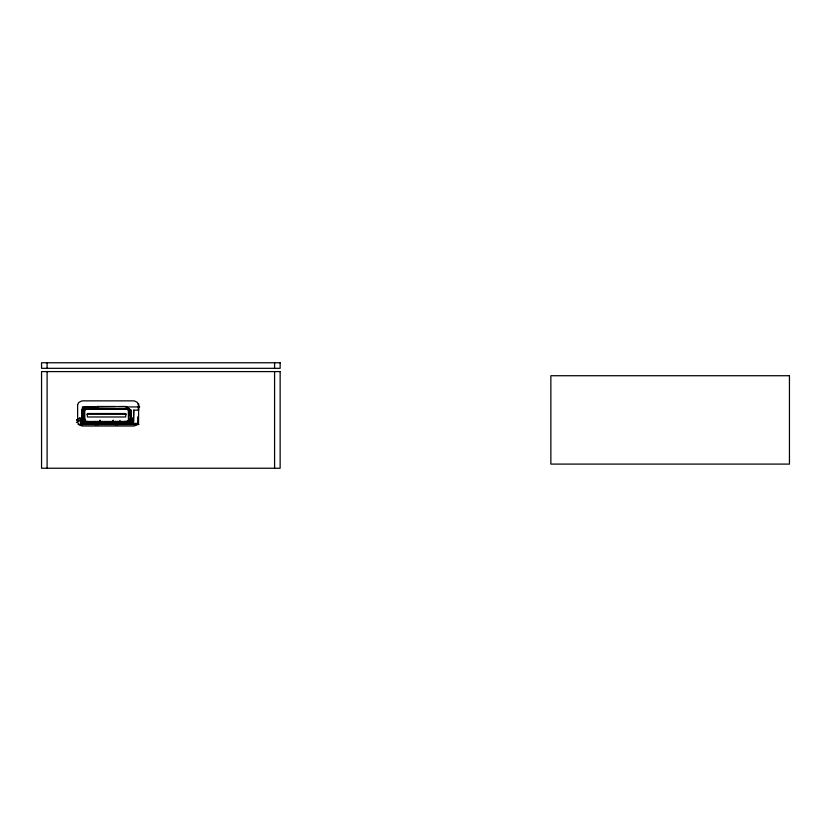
<?xml version="1.0" encoding="UTF-8"?>
<svg xmlns="http://www.w3.org/2000/svg" width="831" height="831" viewBox="0 0 831 831"><rect width="100%" height="100%" fill="white"/><g stroke="black" fill="none" stroke-linecap="round" stroke-linejoin="round"><path stroke-width="1.25" d="M99.543 423.052C98.712 424.87 104.623 423.291 99.564 424.039L99.575 422.958M106.607 423.052C105.766 424.87 111.676 423.291 106.617 424.039L106.628 422.958M113.66 423.052C112.819 424.87 118.729 423.291 113.67 424.039L113.681 422.958M106.565 423.259L83.079 422.678L92.48 424.039L92.511 422.958L92.511 424.039L106.565 423.259L88.855 421.878M137.738 423.893L137.769 416.892M133.853 410.161L133.49 423.872L138.725 423.872M133.49 423.872L133.625 410.161L138.652 410.161M82.695 424.184L81.718 415.438L82.986 415.168L82.3 423.862L81.791 410.379L82.56 407.19L98.307 406.577L95.295 407.657L94.672 406.494M86.164 422.106L83.225 415.916L81.718 415.261L81.791 410.379L87.016 406.515L92.729 407.273L92.885 406.494M113.068 420.341L113.006 424.039L125.014 424.039L127.984 422.46M129.127 413.381L128.369 409.216L84.752 409.122L83.796 411.709L85.24 409.776M101.735 422.958L101.735 424.039L101.756 423.052M108.788 422.958L108.788 424.039L108.809 423.052M126.104 421.743L128.888 421.161L129.117 408.748L83.9 409.205M115.852 424.039L115.841 422.958L115.841 424.039L113.681 424.039M101.746 424.039L99.575 424.039M108.799 424.039L106.628 424.039M94.682 424.039L94.682 422.958L94.682 424.039L92.511 424.039M97.549 425.192L97.84 421.379M117.535 425.192L117.825 421.379M82.861 422.428L106.565 423.208L130.176 422.605L131.308 410.348L126.187 406.546L82.56 407.19L83.256 422.771L114.927 423.208L130.135 422.501L120.89 424.039L84.305 421.296L83.931 409.018M130.176 422.605L130.872 421.774L130.353 415.271L131.308 410.348L130.457 423.914L130.041 418.969M82.394 416.663L82.747 414.409M130.976 417.671L131.402 415.251L130.519 415.043M129.2 418.824L128.712 421.348L126.208 421.691M130.799 412.914L131.402 423.997M128.587 421.421L129.293 418.959M87.13 414.15L87.504 413.537L125.637 413.547L125.99 414.15L125.637 416.985L87.484 416.985L87.13 414.15L125.99 414.15M132.929 421.192L131.651 423.259L131.984 421.66L132.929 421.192L132.43 424.039L133.085 422.023M129.439 424.039L80.482 424.039L81.843 422.304M76.805 420.185L79.818 418.055L82.03 418.886L77.335 421.764M76.452 422.512L81.885 419.042L79.838 418.045L76.514 419.956M123.871 422.075L91.535 422.096L88.107 424.039L86.351 423.696L100.125 424.039L100.052 420.341M127.673 422.553L125.014 424.039L121.534 422.096M83.962 418.834L83.391 415.251L81.718 415.344L83.007 415.022L81.791 410.379L83.225 415.916M81.718 415.303L83.007 415.022L81.718 415.261M136.274 423.509L137.582 423.81L136.315 424.039M126.187 406.546L118.376 406.494M107.666 424.039L108.653 424.039M123.705 422.023L114.927 423.208L106.617 423.124L128.888 421.161M123.622 422.065L114.927 423.208L123.507 422.428M135.858 423.395L130.716 424.039L137.146 423.446M130.353 415.271L131.402 415.157M106.617 423.124L120.651 422.366M93.134 423.976L88.107 424.039L84.669 421.733L91.535 422.096M115.81 406.494L97.289 406.494L98.307 406.577M125.533 406.941L139.681 406.941M130.675 419.707L133.251 419.707M84.305 421.296L98.203 423.208L89.779 422.439M91.753 423.457L115.364 423.457M138.538 423.966L132.981 424.039L136.222 424.039M78.114 424.527L138.87 424.527M130.477 420.133L133.064 420.154M130.675 415.303L129.74 415.251L131.402 415.344M124.38 423.446L129.449 423.914L124.276 423.436M83.391 415.251L81.718 415.168L81.718 425.43M127.278 409.371L129.169 410.94M128.639 408.904L130.197 410.483L129.117 408.748M84.461 421.296L82.653 415.282L83.256 422.771M115.28 421.379L115.571 425.264M95.295 421.379L95.586 425.264M113.078 421.421L113.224 423.976L113.213 420.299M119.976 420.33L119.986 422.771M84.752 409.122L84.835 421.494L128.431 421.442L128.369 409.216M99.897 420.299L99.897 423.987M274.583 362.763L274.583 368.32M274.583 371.592L274.583 468.237M107.853 424.039L101.185 424.039M80.482 419.707L80.482 424.039M47.097 362.763L47.097 368.32M47.097 371.592L47.097 468.237M138.517 403.773L138.455 410.161L138.528 403.804M77.605 404.676L77.678 422.574L79.205 424.776L81.604 425.846A7.25 7.25 0 0 0 83.131 426.002L133.085 426.002A7.25 7.25 0 0 0 134.612 425.846L137.011 424.776L138.548 422.574L138.642 405.061L137.395 402.412L134.612 401.03A7.25 7.25 0 0 0 133.085 400.864L83.131 400.864A7.25 7.25 0 0 0 81.604 401.03L78.82 402.412L77.605 404.676M280.14 362.763L41.55 362.763L41.55 368.32L280.14 368.32L280.14 362.763M280.14 371.592L41.55 371.592L41.55 468.237L280.14 468.237L280.14 371.592M789.45 375.726L550.86 375.726L550.86 464.093L789.45 464.093L789.45 375.726M86.601 423.114L82.736 423.114L86.611 423.114M111.427 424.039L109.225 423.903L111.427 424.039M133.427 423.966L132.929 417.993L133.427 423.966"/></g></svg>
